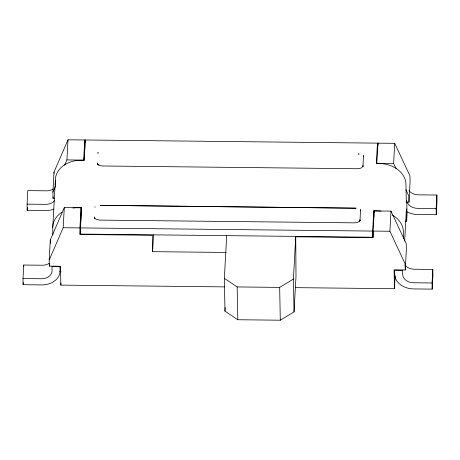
<?xml version="1.0" encoding="UTF-8"?>
<svg xmlns="http://www.w3.org/2000/svg" width="460" height="460" viewBox="0 0 460 460"><rect width="100%" height="100%" fill="white"/><g stroke="black" fill="none" stroke-linecap="round" stroke-linejoin="round"><path stroke-width="0.69" d="M23 278.553L41.596 278.754A10.632 8.194 3.1 0 0 52.06 270.67L51.98 266.564L59.95 266.65L60.03 270.756A18.607 14.341 3.1 0 1 41.711 284.907L23.121 284.705L23 278.553L23.742 265.029L42.337 265.23A10.632 8.194 3.1 0 0 49.128 263.385M53.958 209.127A18.607 14.341 3.1 0 1 45.793 210.502L27.197 210.306L27.082 204.154L27.824 190.624L46.42 190.825A10.632 8.194 3.1 0 0 53.21 188.98M23.121 284.705L23.236 282.572M27.197 210.306L27.358 207.454M224.417 286.879L60.835 285.114L60.473 266.248L49.318 266.127L49.203 259.975L50.307 239.855L64.291 207.609L81.023 207.788L81.15 214.354L80.046 234.473L152.294 235.255L152.611 251.66L226.268 252.454M54.435 198.335L53.038 198.317L52.917 192.165L54.021 172.046L68.011 139.8L84.743 139.978L84.87 146.544L84.111 160.419M49.318 266.127L49.433 264.046M53.038 198.317L53.113 196.932M52.877 234.916L52.739 227.821L55.338 180.469A26.582 20.487 3.1 0 1 81.506 160.252L84.163 160.281L85.278 139.984L377.459 143.14L377.579 149.293M49.203 259.975L63.187 227.734L64.291 207.609M64.624 165.186L66.907 159.925L68.011 139.8M60.835 285.114L60.956 282.969M80.046 234.473L79.919 227.913L81.023 207.788M84.743 139.978L83.639 160.103L66.907 159.925M295.447 287.644L394.456 288.713L394.093 269.847L405.254 269.968L406.358 249.843L406.237 243.691L391.006 211.134L374.273 210.956L372.755 237.222L80.569 234.071L80.454 227.918L81.564 207.627L78.907 207.598A26.582 20.487 3.1 0 0 73.013 208.046M80.569 234.071L80.724 231.271M152.611 251.66L153.542 234.703M405.254 269.968L405.133 263.816L389.902 231.259L373.169 231.075L373.296 237.636L295.734 236.802L295.993 276.38L294.043 311.886L280.295 320.2L237.797 319.74L224.98 311.144L224.353 278.334L226.699 235.531M224.98 311.144L225.176 307.591M294.043 311.886L293.411 279.076L295.734 236.802M372.755 237.222L372.634 231.069L373.75 210.778L376.406 210.806A26.582 20.487 3.1 0 1 381.024 211.169M377.459 143.14L376.349 163.432L379.005 163.461A26.582 20.487 3.1 0 1 405.961 184.253L406.312 202.71L406.427 200.612M376.809 163.288L377.993 143.146L394.726 143.324L409.958 175.887L410.073 182.033L408.969 202.158L406.18 202.13M389.902 231.259L391.006 211.134M396.014 168.555L393.622 163.449L394.726 143.324M394.456 288.713L395.163 275.845M404.662 241.143L406.433 208.863L406.669 221.168L405.341 221.151M406.669 221.168L407.037 214.4L406.789 201.434M432.055 282.969L413.465 282.768A10.632 8.194 3.1 0 1 402.684 274.453L402.603 270.348L394.634 270.261L394.714 274.367A18.607 14.341 3.1 0 0 413.58 288.92L432.176 289.121L432.055 282.969L432.803 269.439L414.207 269.238A10.632 8.194 3.1 0 1 404.926 265.04M406.991 211.83A18.607 14.341 3.1 0 0 417.663 214.515L436.258 214.716L436.137 208.564L436.879 195.034L418.289 194.839A10.632 8.194 3.1 0 1 409.009 190.636M432.176 289.121L432.917 275.592L432.803 269.439M436.258 214.716L437 201.187L436.879 195.034M362.992 165.801L362.877 166.388L362.992 165.801C362.584 167.463 361.025 168.544 357.466 168.739L102.471 165.985L99.872 165.554L98.348 164.749L98.86 165.094L97.503 163.743L97.756 164.151L97.365 162.932L97.566 164.467M360.019 219.909L359.91 220.495L360.019 219.909C359.616 221.576 358.058 222.657 354.499 222.847L99.498 220.098L95.852 219.178L94.553 217.879L94.812 218.299L94.38 217.229M359.996 220.668L360.536 209.587L360.582 210.174M362.94 166.675L363.503 155.474L363.555 156.061M94.961 207.31L95.076 206.724M359.973 220.788L359.639 221.651M52.917 192.165L55.487 186.242M224.353 278.334L237.17 286.931L279.668 287.391L293.411 279.076M376.889 163.265L393.622 163.449M27.082 204.154L45.678 204.355A10.632 8.194 3.1 0 0 54.481 200.75M436.137 208.564L417.548 208.363A10.632 8.194 3.1 0 1 407.088 201.94M63.187 227.734L79.919 227.913M80.454 227.918L372.634 231.069M59.719 271.567L61.048 271.578M405.869 189.623L408.854 196.006L408.969 202.158M94.449 217.632L94.398 217.045L94.438 218.005M403.5 238.7L403.362 231.598A26.582 20.487 3.1 0 0 392.524 215.142M377.993 143.146L378.028 145.113M374.273 210.956L374.296 212.267M373.75 210.778L373.871 216.93M279.668 287.391L280.295 320.2M237.17 286.931L237.797 319.74M85.278 139.984L85.33 142.721M81.564 207.627L81.644 211.726M55.338 180.469L55.436 185.437M54.021 172.046L54.05 173.408M50.307 239.855L50.37 243.271M23.742 265.029L23.77 266.392M52.739 227.821A26.582 20.487 3.1 0 1 61.927 212.209M100.447 205.35L356.017 208.179L100.447 205.35M358.409 153.991L358.984 154.065L358.409 153.991M98.043 152.611L97.934 153.197L98.043 152.611"/></g></svg>
